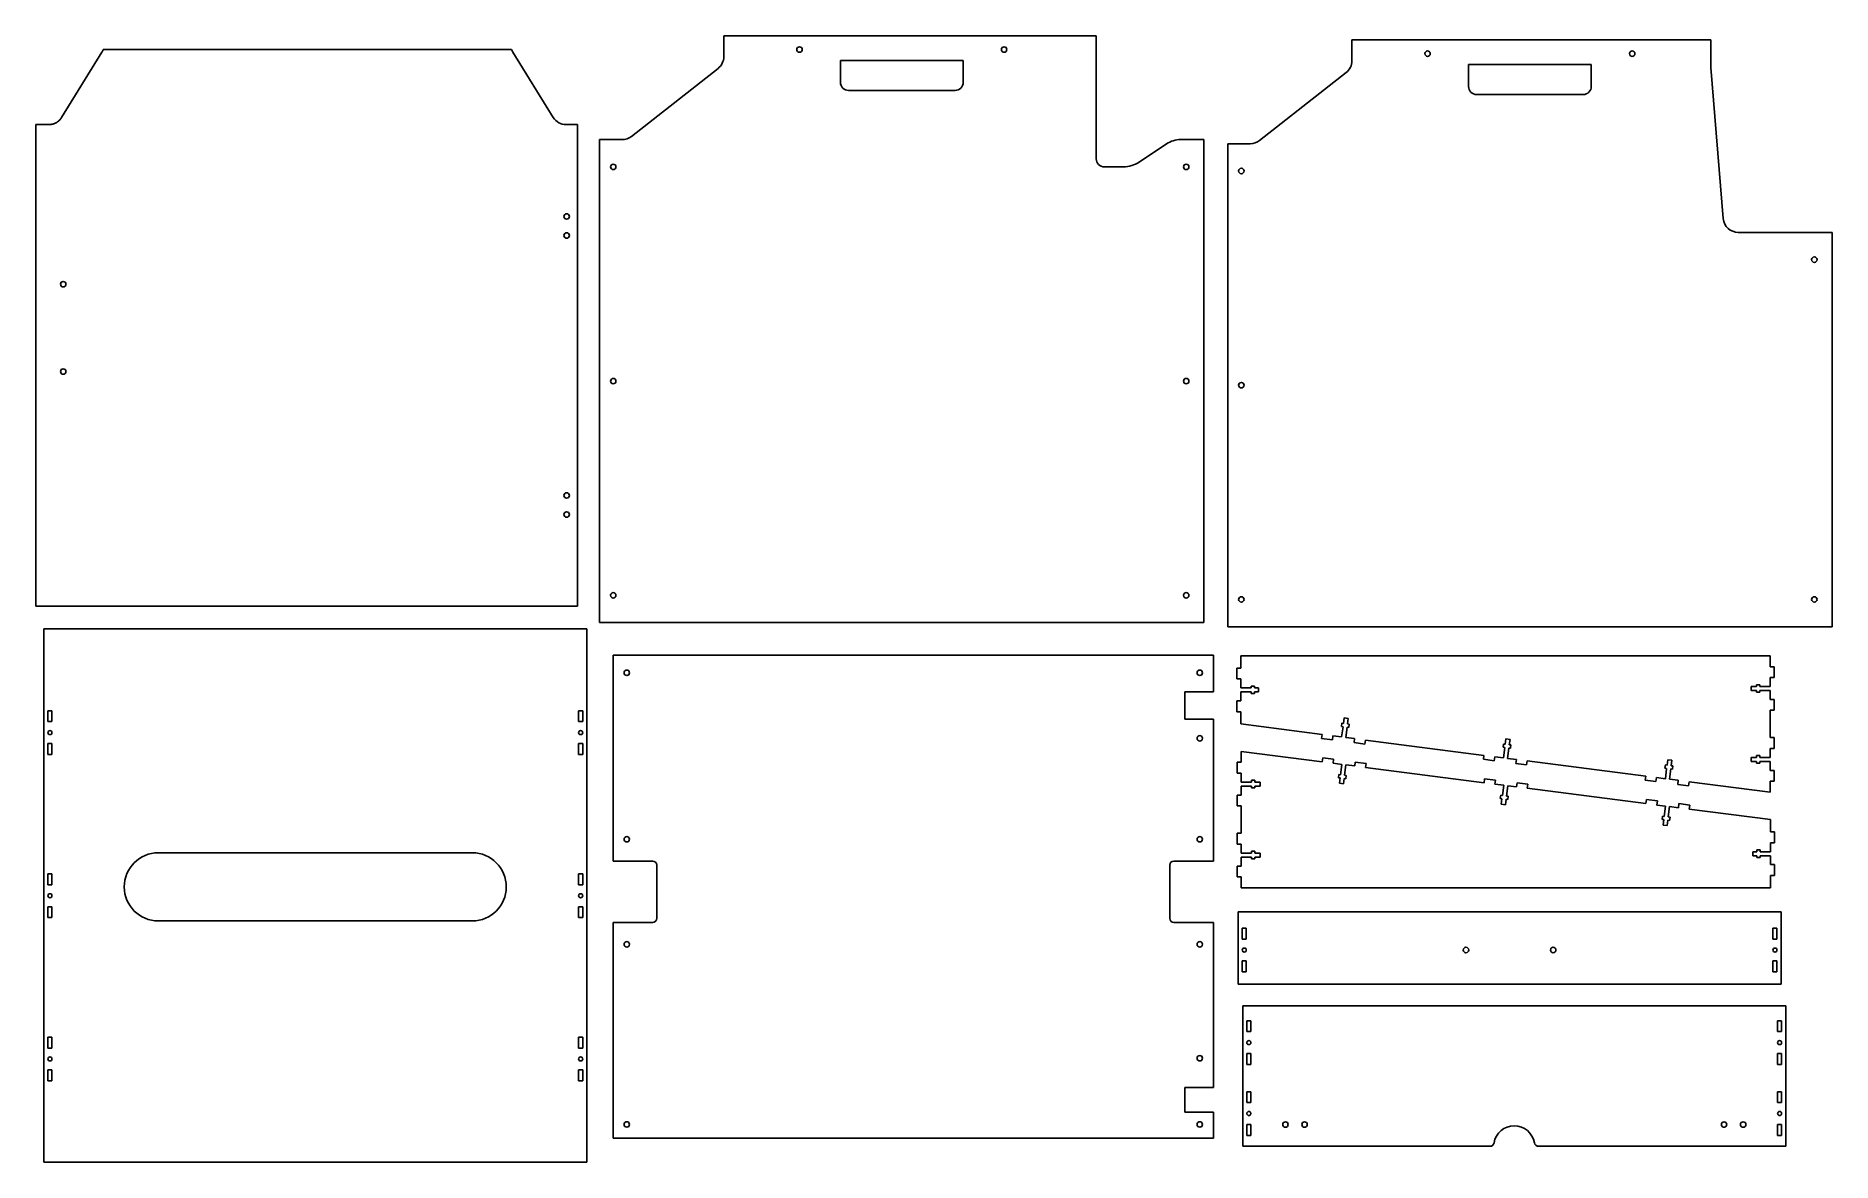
# Model space of a CAD drawing. Extents: x 23 to 1339, y 143 to 968.
import ezdxf

# ---------------------------------------------------------------- set-up
doc = ezdxf.new("R2010")
doc.units = 0
doc.layers.get('0').update_dxf_attribs({"linetype": 'CONTINUOUS'})

msp = doc.modelspace()

# ---------------------------------------------------------------- linework, layer by layer
at = {"color": 7, "linetype": 'CONTINUOUS'}
for p, q in [((527, 968.4), (527, 953.2)), ((800, 968.4), (527, 968.4)), ((800, 878.4), (800, 968.4)), ((987.4, 965.4), (987.4, 950.2)), ((987.4, 965.4), (1250.4, 965.4)), ((1250.4, 945.3), (1250.4, 965.4)), ((41.6, 908.6), (71.2, 956.4)), ((72.1, 958.4), (371.5, 958.4)), ((372.5, 956.4), (402, 908.6)), ((612.5, 950.4), (612.5, 934.4)), ((702.5, 950.4), (612.5, 950.4)), ((702.5, 934.4), (702.5, 950.4)), ((522.8, 944.6), (459.3, 894.7)), ((983.2, 941.6), (919.7, 891.7)), ((1162.9, 947.4), (1072.9, 947.4)), ((1072.9, 947.4), (1072.9, 931.4)), ((1162.9, 931.4), (1162.9, 947.4)), ((1259.6, 834.5), (1250.4, 945.3)), ((618.5, 928.4), (696.5, 928.4)), ((1078.9, 925.4), (1156.9, 925.4)), ((22.8, 550.4), (22.8, 903.4)), ((22.8, 903.4), (32.3, 903.4)), ((411.4, 903.4), (419.8, 903.4)), ((419.8, 903.4), (419.8, 550.4)), ((452.5, 892.4), (436, 892.4)), ((436, 892.4), (436, 538.4)), ((851.5, 889.2), (831.6, 875.9)), ((879, 892.4), (862, 892.4)), ((879, 538.4), (879, 892.4)), ((896.4, 535.4), (896.4, 889.4)), ((912.9, 889.4), (896.4, 889.4)), ((819.9, 872.4), (806, 872.4)), ((1339.4, 824.4), (1270.6, 824.4)), ((1339.4, 824.4), (1339.4, 535.4)), ((419.8, 550.4), (22.8, 550.4)), ((28.6, 533.8), (426.6, 533.8)), ((28.6, 143), (28.6, 533.8)), ((426.6, 533.8), (426.6, 143)), ((436, 538.4), (879, 538.4)), ((896.4, 535.4), (1339.4, 535.4)), ((445.9, 363.6), (445.9, 514.6)), ((445.9, 514.6), (885.9, 514.6)), ((885.9, 514.6), (885.9, 487.6)), ((1294, 514.1), (906, 514.1)), ((906, 514.1), (906, 505.1)), ((1294, 506.1), (1294, 514.1)), ((906, 505.1), (903, 505.1)), ((903, 505.1), (903, 497.1)), ((1294, 506.1), (1297, 506.1)), ((1297, 506.1), (1297, 498.1)), ((885.9, 487.6), (864.9, 487.6)), ((864.9, 487.6), (864.9, 467.6)), ((906, 497.1), (903, 497.1)), ((906, 490.6), (906, 497.1)), ((913.6, 490.6), (906, 490.6)), ((906, 487.6), (913.6, 487.6)), ((906, 487.6), (906, 481.1)), ((913.6, 491.9), (913.6, 490.6)), ((916, 491.9), (913.6, 491.9)), ((913.6, 487.6), (913.6, 486.4)), ((916, 490.6), (916, 491.9)), ((919, 490.6), (916, 490.6)), ((916, 487.6), (919, 487.6)), ((916, 486.4), (916, 487.6)), ((919, 487.6), (919, 490.6)), ((1280, 491.6), (1280, 488.6)), ((1284, 491.6), (1280, 491.6)), ((1280, 488.6), (1284, 488.6)), ((1284, 492.9), (1284, 491.6)), ((1286.4, 492.9), (1284, 492.9)), ((1284, 488.6), (1284, 487.4)), ((1284, 487.4), (1286.4, 487.4)), ((1286.4, 491.6), (1286.4, 492.9)), ((1294, 491.6), (1286.4, 491.6)), ((1286.4, 488.6), (1294, 488.6)), ((1286.4, 487.4), (1286.4, 488.6)), ((1294, 491.6), (1294, 498.1)), ((1294, 498.1), (1297, 498.1)), ((1294, 482.1), (1294, 488.6)), ((906, 481.1), (903, 481.1)), ((903, 473.1), (903, 481.1)), ((913.6, 486.4), (916, 486.4)), ((1294, 482.1), (1297, 482.1)), ((1294, 454.1), (1294, 474.1)), ((1294, 474.1), (1297, 474.1)), ((1297, 482.1), (1297, 474.1)), ((31.6, 473.8), (31.6, 465.8)), ((34.6, 473.8), (31.6, 473.8)), ((31.6, 465.8), (34.6, 465.8)), ((34.6, 465.8), (34.6, 473.8)), ((420.6, 473.8), (420.6, 465.8)), ((423.6, 473.8), (420.6, 473.8)), ((420.6, 465.8), (423.6, 465.8)), ((423.6, 465.8), (423.6, 473.8)), ((864.9, 467.6), (885.9, 467.6)), ((885.9, 467.6), (885.9, 363.6)), ((906, 473.1), (903, 473.1)), ((906, 473.1), (906, 464.1)), ((906, 464.1), (965.5, 456.4)), ((980, 464.7), (979.7, 462.3)), ((979.7, 462.3), (980.9, 462.1)), ((980.9, 462.1), (979.9, 454.6)), ((981.2, 464.5), (980, 464.7)), ((981.7, 468.5), (981.2, 464.5)), ((984.7, 468.1), (981.7, 468.5)), ((982.9, 454.2), (983.9, 461.7)), ((983.9, 461.7), (985.1, 461.6)), ((984.2, 464.1), (984.7, 468.1)), ((985.4, 464), (984.2, 464.1)), ((985.1, 461.6), (985.4, 464)), ((31.6, 449.8), (31.6, 441.8)), ((34.6, 449.8), (31.6, 449.8)), ((34.6, 441.8), (34.6, 449.8)), ((420.6, 449.8), (420.6, 441.8)), ((423.6, 449.8), (420.6, 449.8)), ((423.6, 441.8), (423.6, 449.8)), ((965.5, 456.4), (965.2, 453.5)), ((965.2, 453.5), (973.1, 452.4)), ((973.1, 452.4), (973.5, 455.4)), ((973.5, 455.4), (979.9, 454.6)), ((982.9, 454.2), (989.3, 453.4)), ((989.3, 453.4), (989, 450.4)), ((989, 450.4), (996.9, 449.4)), ((996.9, 449.4), (997.3, 452.3)), ((997.3, 452.3), (1084.2, 441.1)), ((1098.6, 449.4), (1098.3, 447)), ((1099.8, 449.2), (1098.6, 449.4)), ((1100.3, 453.2), (1099.8, 449.2)), ((1103.3, 452.8), (1100.3, 453.2)), ((1102.8, 448.8), (1103.3, 452.8)), ((1104, 448.7), (1102.8, 448.8)), ((1103.7, 446.3), (1104, 448.7)), ((1294, 454.1), (1297, 454.1)), ((1297, 446.1), (1297, 454.1)), ((31.6, 441.8), (34.6, 441.8)), ((420.6, 441.8), (423.6, 441.8)), ((906.2, 436), (903.2, 436)), ((903.2, 436), (903.2, 428)), ((965.7, 436.3), (906.2, 444)), ((906.2, 444), (906.2, 436)), ((966.1, 439.3), (965.7, 436.3)), ((974, 438.3), (966.1, 439.3)), ((973.6, 435.3), (974, 438.3)), ((980.1, 434.5), (973.6, 435.3)), ((980.1, 434.5), (979.1, 426.9)), ((989.9, 436.2), (989.5, 433.3)), ((997.8, 435.2), (989.9, 436.2)), ((997.4, 432.2), (997.8, 435.2)), ((1084.2, 441.1), (1083.8, 438.2)), ((1083.8, 438.2), (1091.7, 437.1)), ((1091.7, 437.1), (1092.1, 440.1)), ((1092.1, 440.1), (1098.5, 439.3)), ((1098.3, 447), (1099.5, 446.8)), ((1099.5, 446.8), (1098.5, 439.3)), ((1101.5, 438.9), (1102.5, 446.4)), ((1101.5, 438.9), (1108, 438.1)), ((1102.5, 446.4), (1103.7, 446.3)), ((1108, 438.1), (1107.6, 435.1)), ((1107.6, 435.1), (1115.5, 434.1)), ((1115.5, 434.1), (1115.9, 437.1)), ((1115.9, 437.1), (1202.8, 425.9)), ((1219, 437.9), (1218.5, 433.9)), ((1221.9, 437.5), (1219, 437.9)), ((1221.4, 433.5), (1221.9, 437.5)), ((1280, 439.6), (1280, 436.6)), ((1284, 439.6), (1280, 439.6)), ((1280, 436.6), (1284, 436.6)), ((1284, 440.9), (1284, 439.6)), ((1286.4, 440.9), (1284, 440.9)), ((1284, 436.6), (1284, 435.4)), ((1284, 435.4), (1286.4, 435.4)), ((1286.4, 439.6), (1286.4, 440.9)), ((1294, 439.6), (1286.4, 439.6)), ((1286.4, 436.6), (1294, 436.6)), ((1286.4, 435.4), (1286.4, 436.6)), ((1294, 439.6), (1294, 446.1)), ((1294, 446.1), (1297, 446.1)), ((1294, 430.1), (1294, 436.6)), ((906.2, 428), (903.2, 428)), ((906.2, 428), (906.2, 421.5)), ((913.8, 421.5), (906.2, 421.5)), ((913.8, 422.8), (913.8, 421.5)), ((916.2, 422.8), (913.8, 422.8)), ((916.2, 421.5), (916.2, 422.8)), ((920.2, 421.5), (916.2, 421.5)), ((920.2, 418.5), (920.2, 421.5)), ((977.9, 427.1), (977.6, 424.7)), ((977.6, 424.7), (978.8, 424.6)), ((979.1, 426.9), (977.9, 427.1)), ((978.8, 424.6), (978.3, 420.6)), ((981.3, 420.2), (981.8, 424.2)), ((981.8, 424.2), (983, 424)), ((982.1, 426.6), (983, 434.1)), ((983.3, 426.4), (982.1, 426.6)), ((989.5, 433.3), (983, 434.1)), ((983, 424), (983.3, 426.4)), ((1084.3, 421), (997.4, 432.2)), ((1084.7, 424), (1084.3, 421)), ((1092.6, 423), (1084.7, 424)), ((1092.2, 420), (1092.6, 423)), ((1202.8, 425.9), (1202.4, 422.9)), ((1202.4, 422.9), (1210.3, 421.9)), ((1210.3, 421.9), (1210.7, 424.8)), ((1210.7, 424.8), (1217.2, 424)), ((1217.2, 434.1), (1216.9, 431.7)), ((1216.9, 431.7), (1218.1, 431.5)), ((1218.5, 433.9), (1217.2, 434.1)), ((1218.1, 431.5), (1217.2, 424)), ((1220.1, 423.6), (1221.1, 431.2)), ((1220.1, 423.6), (1226.6, 422.8)), ((1221.1, 431.2), (1222.4, 431)), ((1222.7, 433.4), (1221.4, 433.5)), ((1222.4, 431), (1222.7, 433.4)), ((1226.6, 422.8), (1226.2, 419.8)), ((1234.1, 418.8), (1234.5, 421.8)), ((1234.5, 421.8), (1294, 414.1)), ((1294, 430.1), (1297, 430.1)), ((1294, 414.1), (1294, 422.1)), ((1294, 422.1), (1297, 422.1)), ((1297, 422.1), (1297, 430.1)), ((906.2, 412), (903.2, 412)), ((903.2, 412), (903.2, 404)), ((906.2, 418.5), (913.8, 418.5)), ((906.2, 418.5), (906.2, 412)), ((913.8, 418.5), (913.8, 417.3)), ((913.8, 417.3), (916.2, 417.3)), ((916.2, 418.5), (920.2, 418.5)), ((916.2, 417.3), (916.2, 418.5)), ((978.3, 420.6), (981.3, 420.2)), ((1098.7, 419.2), (1092.2, 420)), ((1096.5, 411.8), (1096.2, 409.4)), ((1096.2, 409.4), (1097.4, 409.3)), ((1097.7, 411.7), (1096.5, 411.8)), ((1097.4, 409.3), (1096.9, 405.3)), ((1098.7, 419.2), (1097.7, 411.7)), ((1099.9, 404.9), (1100.4, 408.9)), ((1100.4, 408.9), (1101.6, 408.7)), ((1100.7, 411.3), (1101.7, 418.8)), ((1101.9, 411.1), (1100.7, 411.3)), ((1101.6, 408.7), (1101.9, 411.1)), ((1108.1, 418), (1101.7, 418.8)), ((1108.5, 421), (1108.1, 418)), ((1116.4, 419.9), (1108.5, 421)), ((1116, 417), (1116.4, 419.9)), ((1202.9, 405.8), (1116, 417)), ((1203.3, 408.7), (1202.9, 405.8)), ((1211.3, 407.7), (1203.3, 408.7)), ((1226.2, 419.8), (1234.1, 418.8)), ((906.2, 404), (903.2, 404)), ((906.2, 404), (906.2, 384)), ((1096.9, 405.3), (1099.9, 404.9)), ((1210.9, 404.7), (1211.3, 407.7)), ((1217.3, 403.9), (1210.9, 404.7)), ((1215.1, 396.5), (1214.8, 394.1)), ((1216.3, 396.4), (1215.1, 396.5)), ((1217.3, 403.9), (1216.3, 396.4)), ((1219.3, 396), (1220.3, 403.5)), ((1220.6, 395.8), (1219.3, 396)), ((1226.7, 402.7), (1220.3, 403.5)), ((1220.3, 393.4), (1220.6, 395.8)), ((1227.1, 405.7), (1226.7, 402.7)), ((1235.1, 404.6), (1227.1, 405.7)), ((1234.7, 401.7), (1235.1, 404.6)), ((1294.2, 394), (1234.7, 401.7)), ((906.2, 384), (903.2, 384)), ((903.2, 376), (903.2, 384)), ((1214.8, 394.1), (1216, 394)), ((1216, 394), (1215.5, 390)), ((1215.5, 390), (1218.5, 389.6)), ((1218.5, 389.6), (1219, 393.6)), ((1219, 393.6), (1220.3, 393.4)), ((1294.2, 385), (1294.2, 394)), ((1294.2, 385), (1297.2, 385)), ((1297.2, 385), (1297.2, 377)), ((342.6, 369.7), (112.6, 369.7)), ((906.2, 376), (903.2, 376)), ((906.2, 376), (906.2, 369.5)), ((913.8, 369.5), (906.2, 369.5)), ((913.8, 370.8), (913.8, 369.5)), ((916.2, 370.8), (913.8, 370.8)), ((916.2, 369.5), (916.2, 370.8)), ((920.2, 369.5), (916.2, 369.5)), ((920.2, 366.5), (920.2, 369.5)), ((1281.2, 370.5), (1281.2, 367.5)), ((1284.2, 370.5), (1281.2, 370.5)), ((1284.2, 371.8), (1284.2, 370.5)), ((1286.6, 371.8), (1284.2, 371.8)), ((1286.6, 370.5), (1286.6, 371.8)), ((1294.2, 370.5), (1286.6, 370.5)), ((1294.2, 370.5), (1294.2, 377)), ((1294.2, 377), (1297.2, 377)), ((474.9, 363.6), (445.9, 363.6)), ((477.9, 321.6), (477.9, 360.6)), ((853.9, 360.6), (853.9, 321.6)), ((885.9, 363.6), (856.9, 363.6)), ((906.2, 360), (903.2, 360)), ((903.2, 352), (903.2, 360)), ((906.2, 366.5), (913.8, 366.5)), ((906.2, 366.5), (906.2, 360)), ((913.8, 366.5), (913.8, 365.3)), ((913.8, 365.3), (916.2, 365.3)), ((916.2, 366.5), (920.2, 366.5)), ((916.2, 365.3), (916.2, 366.5)), ((1281.2, 367.5), (1284.2, 367.5)), ((1284.2, 367.5), (1284.2, 366.3)), ((1284.2, 366.3), (1286.6, 366.3)), ((1286.6, 367.5), (1294.2, 367.5)), ((1286.6, 366.3), (1286.6, 367.5)), ((1294.2, 367.5), (1294.2, 361)), ((1294.2, 361), (1297.2, 361)), ((1297.2, 353), (1297.2, 361)), ((31.6, 354.2), (31.6, 346.2)), ((34.6, 354.2), (31.6, 354.2)), ((31.6, 346.2), (34.6, 346.2)), ((34.6, 346.2), (34.6, 354.2)), ((420.6, 354.2), (420.6, 346.2)), ((423.6, 354.2), (420.6, 354.2)), ((420.6, 346.2), (423.6, 346.2)), ((423.6, 346.2), (423.6, 354.2)), ((906.2, 352), (903.2, 352)), ((906.2, 352), (906.2, 344)), ((906.2, 344), (1294.2, 344)), ((1294.2, 344), (1294.2, 353)), ((1294.2, 353), (1297.2, 353)), ((31.6, 330.2), (31.6, 322.2)), ((34.6, 330.2), (31.6, 330.2)), ((34.6, 322.2), (34.6, 330.2)), ((420.6, 330.2), (420.6, 322.2)), ((423.6, 330.2), (420.6, 330.2)), ((423.6, 322.2), (423.6, 330.2)), ((31.6, 322.2), (34.6, 322.2)), ((112.6, 319.7), (342.6, 319.7)), ((420.6, 322.2), (423.6, 322.2)), ((445.9, 160.6), (445.9, 318.6)), ((445.9, 318.6), (474.9, 318.6)), ((856.9, 318.6), (885.9, 318.6)), ((885.9, 318.6), (885.9, 197.6)), ((904, 326.4), (1302, 326.4)), ((904, 326.4), (904, 273.4)), ((1302, 273.4), (1302, 326.4)), ((907, 314.4), (907, 306.4)), ((910, 314.4), (907, 314.4)), ((907, 306.4), (910, 306.4)), ((910, 306.4), (910, 314.4)), ((1296, 314.4), (1296, 306.4)), ((1299, 314.4), (1296, 314.4)), ((1296, 306.4), (1299, 306.4)), ((1299, 306.4), (1299, 314.4)), ((907, 290.4), (907, 282.4)), ((910, 290.4), (907, 290.4)), ((910, 282.4), (910, 290.4)), ((1296, 290.4), (1296, 282.4)), ((1299, 290.4), (1296, 290.4)), ((1299, 282.4), (1299, 290.4)), ((907, 282.4), (910, 282.4)), ((1296, 282.4), (1299, 282.4)), ((904, 273.4), (1302, 273.4)), ((907.4, 257.6), (907.4, 154.6)), ((907.4, 257.6), (1305.4, 257.6)), ((1305.4, 154.6), (1305.4, 257.6)), ((913.4, 246.6), (910.4, 246.6)), ((910.4, 246.6), (910.4, 238.6)), ((910.4, 238.6), (913.4, 238.6)), ((913.4, 238.6), (913.4, 246.6)), ((1302.4, 246.6), (1299.4, 246.6)), ((1299.4, 246.6), (1299.4, 238.6)), ((1299.4, 238.6), (1302.4, 238.6)), ((1302.4, 238.6), (1302.4, 246.6)), ((31.6, 234.6), (31.6, 226.6)), ((34.6, 234.6), (31.6, 234.6)), ((31.6, 226.6), (34.6, 226.6)), ((34.6, 226.6), (34.6, 234.6)), ((420.6, 234.6), (420.6, 226.6)), ((423.6, 234.6), (420.6, 234.6)), ((420.6, 226.6), (423.6, 226.6)), ((423.6, 226.6), (423.6, 234.6)), ((913.4, 222.6), (910.4, 222.6)), ((910.4, 222.6), (910.4, 214.6)), ((910.4, 214.6), (913.4, 214.6)), ((913.4, 214.6), (913.4, 222.6)), ((1302.4, 222.6), (1299.4, 222.6)), ((1299.4, 222.6), (1299.4, 214.6)), ((1299.4, 214.6), (1302.4, 214.6)), ((1302.4, 214.6), (1302.4, 222.6)), ((31.6, 210.6), (31.6, 202.6)), ((34.6, 210.6), (31.6, 210.6)), ((31.6, 202.6), (34.6, 202.6)), ((34.6, 202.6), (34.6, 210.6)), ((420.6, 210.6), (420.6, 202.6)), ((423.6, 210.6), (420.6, 210.6)), ((420.6, 202.6), (423.6, 202.6)), ((423.6, 202.6), (423.6, 210.6)), ((885.9, 197.6), (864.9, 197.6)), ((864.9, 197.6), (864.9, 179.6)), ((913.4, 194.6), (910.4, 194.6)), ((910.4, 194.6), (910.4, 186.6)), ((910.4, 186.6), (913.4, 186.6)), ((913.4, 186.6), (913.4, 194.6)), ((1302.4, 194.6), (1299.4, 194.6)), ((1299.4, 194.6), (1299.4, 186.6)), ((1299.4, 186.6), (1302.4, 186.6)), ((1302.4, 186.6), (1302.4, 194.6)), ((864.9, 179.6), (885.9, 179.6)), ((885.9, 179.6), (885.9, 160.6)), ((885.9, 160.6), (445.9, 160.6)), ((913.4, 170.6), (910.4, 170.6)), ((910.4, 170.6), (910.4, 162.6)), ((910.4, 162.6), (913.4, 162.6)), ((913.4, 162.6), (913.4, 170.6)), ((1302.4, 170.6), (1299.4, 170.6)), ((1299.4, 170.6), (1299.4, 162.6)), ((1299.4, 162.6), (1302.4, 162.6)), ((1302.4, 162.6), (1302.4, 170.6)), ((907.4, 154.6), (1088.7, 154.6)), ((1124.2, 154.6), (1305.4, 154.6)), ((28.6, 143), (426.6, 143))]:
    msp.add_line(p, q, dxfattribs=at)
at = {"color": 7}
for points in [[(71.2, 956.4, 0), (71.2, 956.4, 0), (71.2, 956.4, 0), (71.2, 956.5, 0), (71.2, 956.5, 0), (71.2, 956.5, 0), (71.2, 956.5, 0), (71.2, 956.5, 0), (71.3, 956.5, 0), (71.3, 956.5, 0), (71.3, 956.6, 0), (71.3, 956.6, 0), (71.3, 956.6, 0), (71.3, 956.6, 0), (71.3, 956.6, 0), (71.3, 956.6, 0), (71.3, 956.6, 0), (71.3, 956.7, 0), (71.3, 956.7, 0), (71.4, 956.7, 0), (71.4, 956.7, 0), (71.4, 956.7, 0), (71.4, 956.7, 0), (71.4, 956.8, 0), (71.4, 956.8, 0), (71.4, 956.8, 0), (71.4, 956.8, 0), (71.4, 956.8, 0), (71.4, 956.8, 0), (71.4, 956.8, 0), (71.4, 956.9, 0), (71.5, 956.9, 0), (71.5, 956.9, 0), (71.5, 956.9, 0), (71.5, 956.9, 0), (71.5, 956.9, 0), (71.5, 956.9, 0), (71.5, 957, 0), (71.5, 957, 0), (71.5, 957, 0), (71.5, 957, 0), (71.5, 957, 0), (71.5, 957, 0), (71.5, 957, 0), (71.6, 957.1, 0), (71.6, 957.1, 0), (71.6, 957.1, 0), (71.6, 957.1, 0), (71.6, 957.1, 0), (71.6, 957.1, 0), (71.6, 957.2, 0), (71.6, 957.2, 0), (71.6, 957.2, 0), (71.6, 957.2, 0), (71.6, 957.2, 0), (71.6, 957.2, 0), (71.7, 957.2, 0), (71.7, 957.3, 0), (71.7, 957.3, 0), (71.7, 957.3, 0), (71.7, 957.3, 0), (71.7, 957.3, 0), (71.7, 957.3, 0), (71.7, 957.4, 0), (71.7, 957.4, 0), (71.7, 957.4, 0), (71.7, 957.4, 0), (71.7, 957.4, 0), (71.7, 957.4, 0), (71.7, 957.4, 0), (71.8, 957.5, 0), (71.8, 957.5, 0), (71.8, 957.5, 0), (71.8, 957.5, 0), (71.8, 957.5, 0), (71.8, 957.5, 0), (71.8, 957.6, 0), (71.8, 957.6, 0), (71.8, 957.6, 0), (71.8, 957.6, 0), (71.8, 957.6, 0), (71.8, 957.6, 0), (71.8, 957.6, 0), (71.8, 957.7, 0), (71.9, 957.7, 0), (71.9, 957.7, 0), (71.9, 957.7, 0), (71.9, 957.7, 0), (71.9, 957.7, 0), (71.9, 957.8, 0), (71.9, 957.8, 0), (71.9, 957.8, 0), (71.9, 957.8, 0), (71.9, 957.8, 0), (71.9, 957.8, 0), (71.9, 957.8, 0), (71.9, 957.9, 0), (71.9, 957.9, 0), (72, 957.9, 0), (72, 957.9, 0), (72, 957.9, 0), (72, 957.9, 0), (72, 958, 0), (72, 958, 0), (72, 958, 0), (72, 958, 0), (72, 958, 0), (72, 958, 0), (72, 958.1, 0), (72, 958.1, 0), (72, 958.1, 0), (72, 958.1, 0), (72, 958.1, 0), (72, 958.1, 0), (72.1, 958.1, 0), (72.1, 958.2, 0), (72.1, 958.2, 0), (72.1, 958.2, 0), (72.1, 958.2, 0), (72.1, 958.2, 0), (72.1, 958.2, 0), (72.1, 958.3, 0), (72.1, 958.3, 0), (72.1, 958.3, 0), (72.1, 958.3, 0), (72.1, 958.3, 0), (72.1, 958.3, 0), (72.1, 958.4, 0)], [(32.3, 903.4, 0), (32.3, 903.4, 0), (32.3, 903.4, 0), (32.4, 903.4, 0), (32.4, 903.4, 0), (32.4, 903.4, 0), (32.5, 903.4, 0), (32.5, 903.4, 0), (32.5, 903.4, 0), (32.6, 903.4, 0), (32.6, 903.4, 0), (32.6, 903.4, 0), (32.7, 903.4, 0), (32.7, 903.4, 0), (32.7, 903.4, 0), (32.8, 903.4, 0), (32.8, 903.4, 0), (32.8, 903.4, 0), (32.9, 903.4, 0), (32.9, 903.4, 0), (33, 903.4, 0), (33, 903.4, 0), (33, 903.4, 0), (33.1, 903.4, 0), (33.1, 903.4, 0), (33.1, 903.4, 0), (33.2, 903.4, 0), (33.2, 903.4, 0), (33.2, 903.4, 0), (33.3, 903.4, 0), (33.3, 903.4, 0), (33.3, 903.4, 0), (33.4, 903.4, 0), (33.4, 903.4, 0), (33.4, 903.4, 0), (33.5, 903.4, 0), (33.5, 903.4, 0), (33.5, 903.4, 0), (33.6, 903.4, 0), (33.6, 903.4, 0), (33.7, 903.4, 0), (33.7, 903.5, 0), (33.7, 903.5, 0), (33.8, 903.5, 0), (33.8, 903.5, 0), (33.8, 903.5, 0), (33.9, 903.5, 0), (33.9, 903.5, 0), (33.9, 903.5, 0), (34, 903.5, 0), (34, 903.5, 0), (34, 903.5, 0), (34.1, 903.5, 0), (34.1, 903.5, 0), (34.1, 903.5, 0), (34.2, 903.5, 0), (34.2, 903.5, 0), (34.2, 903.5, 0), (34.3, 903.5, 0), (34.3, 903.5, 0), (34.3, 903.6, 0), (34.4, 903.6, 0), (34.4, 903.6, 0), (34.4, 903.6, 0), (34.5, 903.6, 0), (34.5, 903.6, 0), (34.6, 903.6, 0), (34.6, 903.6, 0), (34.6, 903.6, 0), (34.7, 903.6, 0), (34.7, 903.6, 0), (34.7, 903.6, 0), (34.8, 903.6, 0), (34.8, 903.7, 0), (34.8, 903.7, 0), (34.9, 903.7, 0), (34.9, 903.7, 0), (34.9, 903.7, 0), (35, 903.7, 0), (35, 903.7, 0), (35, 903.7, 0), (35.1, 903.7, 0), (35.1, 903.7, 0), (35.1, 903.7, 0), (35.2, 903.7, 0), (35.2, 903.8, 0), (35.2, 903.8, 0), (35.3, 903.8, 0), (35.3, 903.8, 0), (35.3, 903.8, 0), (35.4, 903.8, 0), (35.4, 903.8, 0), (35.4, 903.8, 0), (35.5, 903.8, 0), (35.5, 903.8, 0), (35.5, 903.9, 0), (35.6, 903.9, 0), (35.6, 903.9, 0), (35.6, 903.9, 0), (35.7, 903.9, 0), (35.7, 903.9, 0), (35.7, 903.9, 0), (35.8, 903.9, 0), (35.8, 903.9, 0), (35.8, 904, 0), (35.9, 904, 0), (35.9, 904, 0), (35.9, 904, 0), (36, 904, 0), (36, 904, 0), (36, 904, 0), (36.1, 904, 0), (36.1, 904, 0), (36.1, 904.1, 0), (36.2, 904.1, 0), (36.2, 904.1, 0), (36.2, 904.1, 0), (36.3, 904.1, 0), (36.3, 904.1, 0), (36.3, 904.1, 0), (36.4, 904.2, 0), (36.4, 904.2, 0), (36.4, 904.2, 0), (36.5, 904.2, 0), (36.5, 904.2, 0), (36.5, 904.2, 0), (36.6, 904.2, 0), (36.6, 904.2, 0), (36.6, 904.3, 0), (36.7, 904.3, 0), (36.7, 904.3, 0), (36.7, 904.3, 0), (36.7, 904.3, 0), (36.8, 904.3, 0), (36.8, 904.3, 0), (36.8, 904.4, 0), (36.9, 904.4, 0), (36.9, 904.4, 0), (36.9, 904.4, 0), (37, 904.4, 0), (37, 904.4, 0), (37, 904.4, 0), (37.1, 904.5, 0), (37.1, 904.5, 0), (37.1, 904.5, 0), (37.2, 904.5, 0), (37.2, 904.5, 0), (37.2, 904.5, 0), (37.3, 904.6, 0), (37.3, 904.6, 0), (37.3, 904.6, 0), (37.3, 904.6, 0), (37.4, 904.6, 0), (37.4, 904.6, 0), (37.4, 904.7, 0), (37.5, 904.7, 0), (37.5, 904.7, 0), (37.5, 904.7, 0), (37.6, 904.7, 0), (37.6, 904.7, 0), (37.6, 904.8, 0), (37.7, 904.8, 0), (37.7, 904.8, 0), (37.7, 904.8, 0), (37.7, 904.8, 0), (37.8, 904.8, 0), (37.8, 904.9, 0), (37.8, 904.9, 0), (37.9, 904.9, 0), (37.9, 904.9, 0), (37.9, 904.9, 0), (38, 905, 0), (38, 905, 0), (38, 905, 0), (38, 905, 0), (38.1, 905, 0), (38.1, 905, 0), (38.1, 905.1, 0), (38.2, 905.1, 0), (38.2, 905.1, 0), (38.2, 905.1, 0), (38.3, 905.1, 0), (38.3, 905.2, 0), (38.3, 905.2, 0), (38.3, 905.2, 0), (38.4, 905.2, 0), (38.4, 905.2, 0), (38.4, 905.3, 0), (38.5, 905.3, 0), (38.5, 905.3, 0), (38.5, 905.3, 0), (38.5, 905.3, 0), (38.6, 905.4, 0), (38.6, 905.4, 0), (38.6, 905.4, 0), (38.7, 905.4, 0), (38.7, 905.4, 0), (38.7, 905.5, 0), (38.7, 905.5, 0), (38.8, 905.5, 0), (38.8, 905.5, 0), (38.8, 905.5, 0), (38.9, 905.6, 0), (38.9, 905.6, 0), (38.9, 905.6, 0), (38.9, 905.6, 0), (39, 905.6, 0), (39, 905.7, 0), (39, 905.7, 0), (39.1, 905.7, 0), (39.1, 905.7, 0), (39.1, 905.8, 0), (39.1, 905.8, 0), (39.2, 905.8, 0), (39.2, 905.8, 0), (39.2, 905.8, 0), (39.2, 905.9, 0), (39.3, 905.9, 0), (39.3, 905.9, 0), (39.3, 905.9, 0), (39.4, 906, 0), (39.4, 906, 0), (39.4, 906, 0), (39.4, 906, 0), (39.5, 906, 0), (39.5, 906.1, 0), (39.5, 906.1, 0), (39.5, 906.1, 0), (39.6, 906.1, 0), (39.6, 906.2, 0), (39.6, 906.2, 0), (39.6, 906.2, 0), (39.7, 906.2, 0), (39.7, 906.3, 0), (39.7, 906.3, 0), (39.7, 906.3, 0), (39.8, 906.3, 0), (39.8, 906.4, 0), (39.8, 906.4, 0), (39.8, 906.4, 0), (39.9, 906.4, 0), (39.9, 906.4, 0), (39.9, 906.5, 0), (39.9, 906.5, 0), (40, 906.5, 0), (40, 906.5, 0), (40, 906.6, 0), (40, 906.6, 0), (40.1, 906.6, 0), (40.1, 906.6, 0), (40.1, 906.7, 0), (40.1, 906.7, 0), (40.2, 906.7, 0), (40.2, 906.7, 0), (40.2, 906.8, 0), (40.2, 906.8, 0), (40.3, 906.8, 0), (40.3, 906.8, 0), (40.3, 906.9, 0), (40.3, 906.9, 0), (40.4, 906.9, 0), (40.4, 907, 0), (40.4, 907, 0), (40.4, 907, 0), (40.5, 907, 0), (40.5, 907.1, 0), (40.5, 907.1, 0), (40.5, 907.1, 0), (40.6, 907.1, 0), (40.6, 907.2, 0), (40.6, 907.2, 0), (40.6, 907.2, 0), (40.6, 907.2, 0), (40.7, 907.3, 0), (40.7, 907.3, 0), (40.7, 907.3, 0), (40.7, 907.3, 0), (40.8, 907.4, 0), (40.8, 907.4, 0), (40.8, 907.4, 0), (40.8, 907.5, 0), (40.8, 907.5, 0), (40.9, 907.5, 0), (40.9, 907.5, 0), (40.9, 907.6, 0), (40.9, 907.6, 0), (41, 907.6, 0), (41, 907.6, 0), (41, 907.7, 0), (41, 907.7, 0), (41, 907.7, 0), (41.1, 907.8, 0), (41.1, 907.8, 0), (41.1, 907.8, 0), (41.1, 907.8, 0), (41.1, 907.9, 0), (41.2, 907.9, 0), (41.2, 907.9, 0), (41.2, 908, 0), (41.2, 908, 0), (41.2, 908, 0), (41.3, 908, 0), (41.3, 908.1, 0), (41.3, 908.1, 0), (41.3, 908.1, 0), (41.3, 908.2, 0), (41.4, 908.2, 0), (41.4, 908.2, 0), (41.4, 908.2, 0), (41.4, 908.3, 0), (41.4, 908.3, 0), (41.5, 908.3, 0), (41.5, 908.4, 0), (41.5, 908.4, 0), (41.5, 908.4, 0), (41.5, 908.5, 0), (41.6, 908.5, 0), (41.6, 908.5, 0), (41.6, 908.5, 0), (41.6, 908.6, 0)]]:
    msp.add_polyline3d(points, dxfattribs=at)
at = {"color": 7, "linetype": 'CONTINUOUS'}
for centre, radius in [((582.5, 958.4), 2), ((732.5, 958.4), 2), ((1042.9, 955.4), 2), ((1192.9, 955.4), 2), ((446, 872.4), 2), ((866, 872.4), 2), ((906.4, 869.4), 2), ((411.8, 836.1), 2), ((411.8, 822.1), 2), ((1326.4, 804.4), 2), ((42.8, 786.4), 2), ((42.8, 722.4), 2), ((446, 715.4), 2), ((866, 715.4), 2), ((906.4, 712.4), 2), ((411.8, 631.6), 2), ((411.8, 617.6), 2), ((446, 558.4), 2), ((866, 558.4), 2), ((906.4, 555.4), 2), ((1326.4, 555.4), 2), ((455.9, 501.6), 2), ((875.9, 501.6), 2), ((33.1, 457.8), 1.5), ((422.1, 457.8), 1.5), ((875.9, 453.6), 2), ((455.9, 379.6), 2), ((875.9, 379.6), 2), ((33.1, 338.2), 1.5), ((422.1, 338.2), 1.5), ((455.9, 302.6), 2), ((875.9, 302.6), 2), ((908.5, 298.4), 1.5), ((1071, 298.4), 2), ((1135, 298.4), 2), ((1297.5, 298.4), 1.5), ((911.9, 230.6), 1.5), ((1300.9, 230.6), 1.5), ((33.1, 218.6), 1.5), ((422.1, 218.6), 1.5), ((875.9, 219.1), 2), ((455.9, 170.6), 2), ((875.9, 170.6), 2), ((911.9, 178.6), 1.5), ((938.7, 170.5), 2), ((952.7, 170.5), 2), ((1260.2, 170.5), 2), ((1274.2, 170.5), 2), ((1300.9, 178.6), 1.5)]:
    msp.add_circle(centre, radius, dxfattribs=at)
for centre, radius, start, end in [((381.8, 962.2), 11, 200.4393, 211.7236), ((516, 953.2), 11, 308.1572, 0), ((976.4, 950.2), 11, 308.1572, 0), ((618.5, 934.4), 6, 180, 270), ((696.5, 934.4), 6, 270, 360), ((1078.9, 931.4), 6, 180, 270), ((1156.9, 931.4), 6, 270, 360), ((411.4, 914.4), 11, 211.7236, 270), ((452.5, 903.4), 11, 270, 308.1572), ((862, 873.4), 19, 90, 123.6901), ((912.9, 900.4), 11, 270, 308.1572), ((806, 878.4), 6, 180, 270), ((819.9, 893.4), 21, 270, 303.6901), ((1270.6, 835.4), 11, 184.7636, 270), ((112.6, 344.7), 25, 90, 270), ((342.6, 344.7), 25, 270, 90), ((474.9, 360.6), 3, 0, 90), ((856.9, 360.6), 3, 90, 180), ((474.9, 321.6), 3, 270, 0), ((856.9, 321.6), 3, 180, 270), ((1106.4, 154.6), 15, 9.5941, 170.4059), ((1088.7, 157.6), 3, 270, 350.4059), ((1124.2, 157.6), 3, 189.5941, 270)]:
    msp.add_arc(centre, radius, start, end, dxfattribs=at)

doc.saveas('drawing.dxf')
